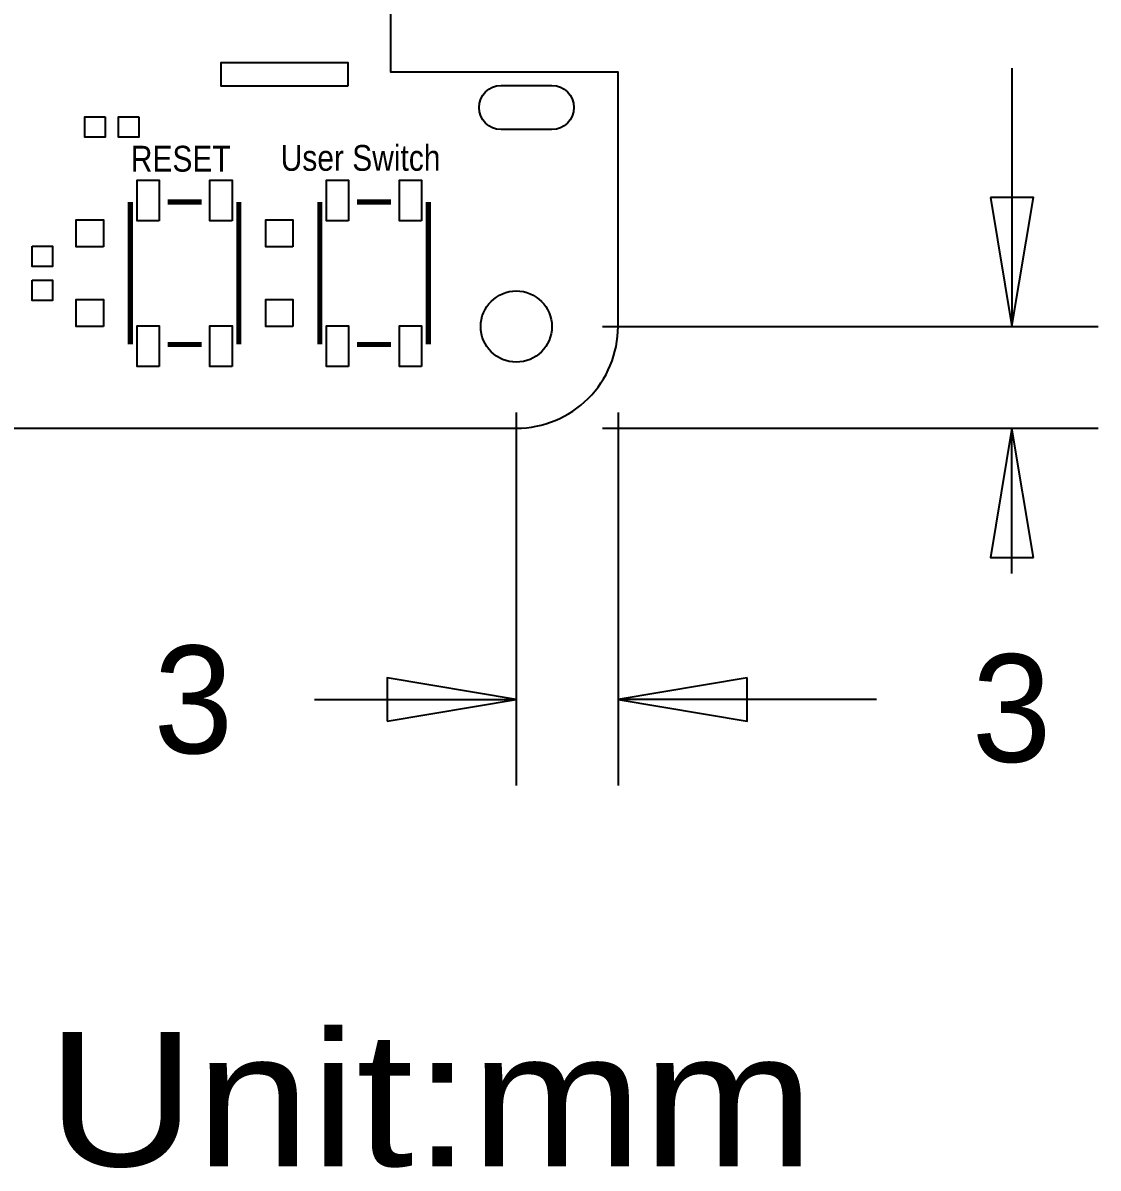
# Model space of a CAD drawing. Extents: x -34 to 106, y -22 to 53.
# Drawn here: x 73.96 to 105.66, y -21.82 to 11.96 of the extents above; entities that cross this region are included whole.
import ezdxf

# ---------------------------------------------------------------- set-up
doc = ezdxf.new("R2010")
doc.units = 0
for name, color, linetype in [('BG_DIMENSION', 132, 'CONTINUOUS'), ('BG_OUTLINE', 1, 'CONTINUOUS'), ('BG_SILKTOP20240221', 40, 'CONTINUOUS'), ('PIN_TOP', 92, 'CONTINUOUS')]:
    doc.layers.add(name, color=color, linetype=linetype)

msp = doc.modelspace()

# ---------------------------------------------------------------- linework, layer by layer
at = {"layer": 'BG_DIMENSION'}
for points in [[(103.124, 10.619994), (103.124, 2.999994)], [(102.489, 6.809994), (103.124, 2.999994), (103.759, 6.809994), (102.489, 6.809994)], [(91.047824, 2.999994), (105.664, 2.999994)], [(88.507824, 0.459994), (88.507824, -10.541)], [(91.507818, 0.459994), (91.507818, -10.541)], [(91.047824, 0), (105.664, 0)], [(103.759, -3.81), (103.124, 0), (102.489, -3.81), (103.759, -3.81)], [(103.124, -4.28625), (103.124, 0)], [(84.697824, -8.636), (88.507824, -8.001), (84.697824, -7.366), (84.697824, -8.636)], [(95.317818, -7.366), (91.507818, -8.001), (95.317818, -8.636), (95.317818, -7.366)], [(82.55635, -8.001), (88.507824, -8.001)], [(99.127818, -8.001), (91.507818, -8.001)]]:
    msp.add_lwpolyline(points, dxfattribs=at)
at = {"layer": 'BG_OUTLINE'}
msp.add_lwpolyline([(0.007874, 2.999994, 0.414214), (3.007868, 0), (88.507824, 0, 0.414214), (91.507818, 2.999994), (91.507818, 10.500106), (84.807806, 10.500106), (84.807806, 24.500078), (91.507818, 24.500078), (91.507818, 31.999936, 0.414214), (88.507824, 34.99993), (3.007868, 34.99993, 0.414214), (0.007874, 31.999936), (0.007874, 3.999992)], format="xyb", close=True, dxfattribs=at)
at = {"layer": 'BG_SILKTOP20240221', "const_width": 0.1524}
for points in [[(77.124052, 6.672072), (77.124052, 2.471928)], [(78.223872, 6.672072), (79.224124, 6.672072)], [(80.323944, 6.672072), (80.323944, 2.471928)], [(82.712052, 6.672072), (82.712052, 2.471928)], [(83.811872, 6.672072), (84.812124, 6.672072)], [(85.911944, 6.672072), (85.911944, 2.471928)], [(78.223872, 2.471928), (79.224124, 2.471928)], [(83.811872, 2.471928), (84.812124, 2.471928)]]:
    msp.add_lwpolyline(points, dxfattribs=at)
at = {"layer": 'PIN_TOP'}
for points in [[(83.537679, 10.09015), (79.807689, 10.09015), (79.807689, 10.790174), (83.537679, 10.790174)], [(76.380848, 9.18972), (76.380848, 8.59028), (75.781408, 8.59028), (75.781408, 9.18972)], [(77.380592, 9.18972), (77.380592, 8.59028), (76.781152, 8.59028), (76.781152, 9.18972)], [(77.974063, 6.122162), (77.324077, 6.122162), (77.324077, 7.322058), (77.974063, 7.322058)], [(80.123919, 6.122162), (79.473933, 6.122162), (79.473933, 7.322058), (80.123919, 7.322058)], [(83.562063, 6.122162), (82.912077, 6.122162), (82.912077, 7.322058), (83.562063, 7.322058)], [(85.711919, 6.122162), (85.061933, 6.122162), (85.061933, 7.322058), (85.711919, 7.322058)], [(76.330048, 5.346954), (75.529948, 5.346954), (75.529948, 6.147054), (76.330048, 6.147054)], [(81.918048, 5.346954), (81.117948, 5.346954), (81.117948, 6.147054), (81.918048, 6.147054)], [(74.233278, 5.371592), (74.832718, 5.371592), (74.832718, 4.772152), (74.233278, 4.772152)], [(74.233278, 4.371848), (74.832718, 4.371848), (74.832718, 3.772408), (74.233278, 3.772408)], [(76.330048, 2.996946), (75.529948, 2.996946), (75.529948, 3.797046), (76.330048, 3.797046)], [(81.918048, 2.996946), (81.117948, 2.996946), (81.117948, 3.797046), (81.918048, 3.797046)], [(77.974063, 1.821942), (77.324077, 1.821942), (77.324077, 3.021838), (77.974063, 3.021838)], [(80.123919, 1.821942), (79.473933, 1.821942), (79.473933, 3.021838), (80.123919, 3.021838)], [(83.562063, 1.821942), (82.912077, 1.821942), (82.912077, 3.021838), (83.562063, 3.021838)], [(85.711919, 1.821942), (85.061933, 1.821942), (85.061933, 3.021838), (85.711919, 3.021838)]]:
    msp.add_lwpolyline(points, close=True, dxfattribs=at)
msp.add_lwpolyline([(88.057736, 10.109962), (89.55786, 10.109962, -1), (89.55786, 8.80999), (88.057736, 8.80999, -1)], format="xyb", close=True, dxfattribs=at)
msp.add_circle((88.507824, 2.999994), 1.050036, dxfattribs=at)

# ---------------------------------------------------------------- texts
at = {"layer": 'BG_DIMENSION'}
for s, height, width, p in [('3', 3.175, 0.992, (77.8129, -9.5885)), ('3', 3.175, 0.992, (101.9429, -9.8425)), ('Unit:mm', 3.9624, 1.147436, (74.6633, -21.7678))]:
    msp.add_text(s, height=height, dxfattribs=dict(at, width=width)).set_placement(p)
at = {"layer": 'BG_SILKTOP20240221', "width": 0.866667}
for s, p in [('RESET', (77.1398, 7.5692)), ('User Switch', (81.5594, 7.5946))]:
    msp.add_text(s, height=0.762, dxfattribs=at).set_placement(p)

doc.saveas('drawing.dxf')
